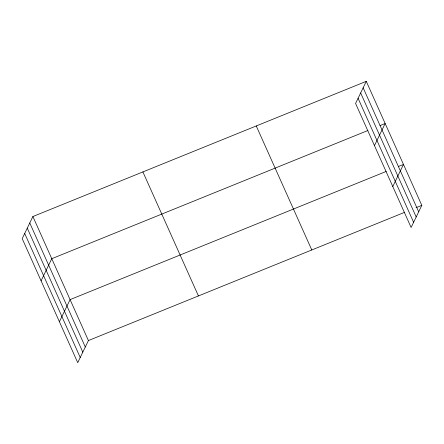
<?xml version="1.0" encoding="UTF-8"?>
<svg xmlns="http://www.w3.org/2000/svg" width="444" height="444" viewBox="0 0 444 444"><rect width="100%" height="100%" fill="white"/><g stroke="black" fill="none" stroke-linecap="round" stroke-linejoin="round"><path stroke-width="0.67" d="M366.272 81.341L355.583 103.452L411.111 227.467L421.8 205.356L366.272 81.341L32.889 216.533L22.2 238.644L77.728 362.659L88.417 340.548L404.528 212.36M41.081 280.808L51.77 258.702L367.882 130.508M59.407 321.734L70.091 299.622L386.202 171.434M374.464 145.615L385.148 123.504L380.031 125.58M392.785 186.541L403.474 164.43L398.357 166.506M416.045 207.692L421.8 205.356M363.153 87.79L418.681 211.805M360.656 92.957L416.183 216.972M358.08 98.285L413.608 222.3M256.255 125.957L311.782 249.972M142.901 171.922L198.435 295.937M32.889 216.533L88.417 340.548M29.77 222.982L85.298 346.997M27.273 228.149L82.8 352.164M24.698 233.477L80.231 357.492"/></g></svg>
